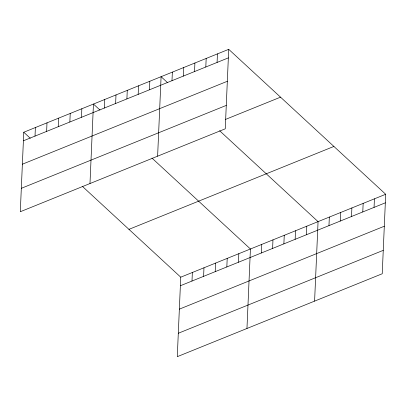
<?xml version="1.0" encoding="UTF-8"?>
<svg xmlns="http://www.w3.org/2000/svg" width="406" height="406" viewBox="0 0 406 406"><rect width="100%" height="100%" fill="white"/><g stroke="black" fill="none" stroke-linecap="round" stroke-linejoin="round"><path stroke-width="0.61" d="M23.771 132.244L20.3 211.729L225.254 128.814L228.72 49.329L23.771 132.244L30.247 138.223M35.012 136.096L35.383 127.545M46.624 131.402L47 122.845M58.241 126.702L58.611 118.146M69.852 122.003L70.228 113.452M81.469 117.304L81.839 108.752M89.985 183.537L93.456 104.053L99.932 110.031M104.352 108.047L104.728 99.49M115.624 103.484L115.999 94.933M126.895 98.927L127.271 90.371M138.172 94.365L138.542 85.813M149.444 89.802L149.814 81.251M157.619 156.173L161.091 76.693L167.561 82.672M171.987 80.682L172.362 72.131M183.258 76.125L183.634 67.569M82.301 186.288L180.746 277.186L177.28 356.671L382.229 273.756L385.7 194.271L228.72 49.329M194.53 71.563L194.905 63.011M191.987 281.043L192.363 272.487M205.806 67L206.177 58.449M203.604 276.344L203.974 267.793M217.078 62.443L217.449 53.891M215.216 271.644L215.591 263.093M226.832 266.945L227.203 258.394M238.444 262.246L238.819 253.694M246.96 328.479L250.431 248.995L151.986 158.096M261.332 252.989L261.703 244.437M272.604 248.426L272.974 239.875M283.875 243.869L284.251 235.318M295.147 239.307L295.522 230.755M306.418 234.749L306.794 226.193M314.594 301.12L318.065 221.635L219.621 130.732M328.967 225.629L329.337 217.073M340.238 221.067L340.609 212.516M351.51 216.505L351.885 207.953M362.781 211.947L363.157 203.396M374.053 207.385L374.428 198.833M23.396 140.796L228.35 57.88M22.376 164.202L227.324 81.286M21.32 188.318L226.274 105.403M225.289 119.506L280.526 97.161M128.946 229.354L333.899 146.439M180.746 277.186L385.7 194.271M180.376 285.743L385.324 202.827M179.35 309.149L384.304 226.233M178.3 333.265L383.254 250.35"/></g></svg>
